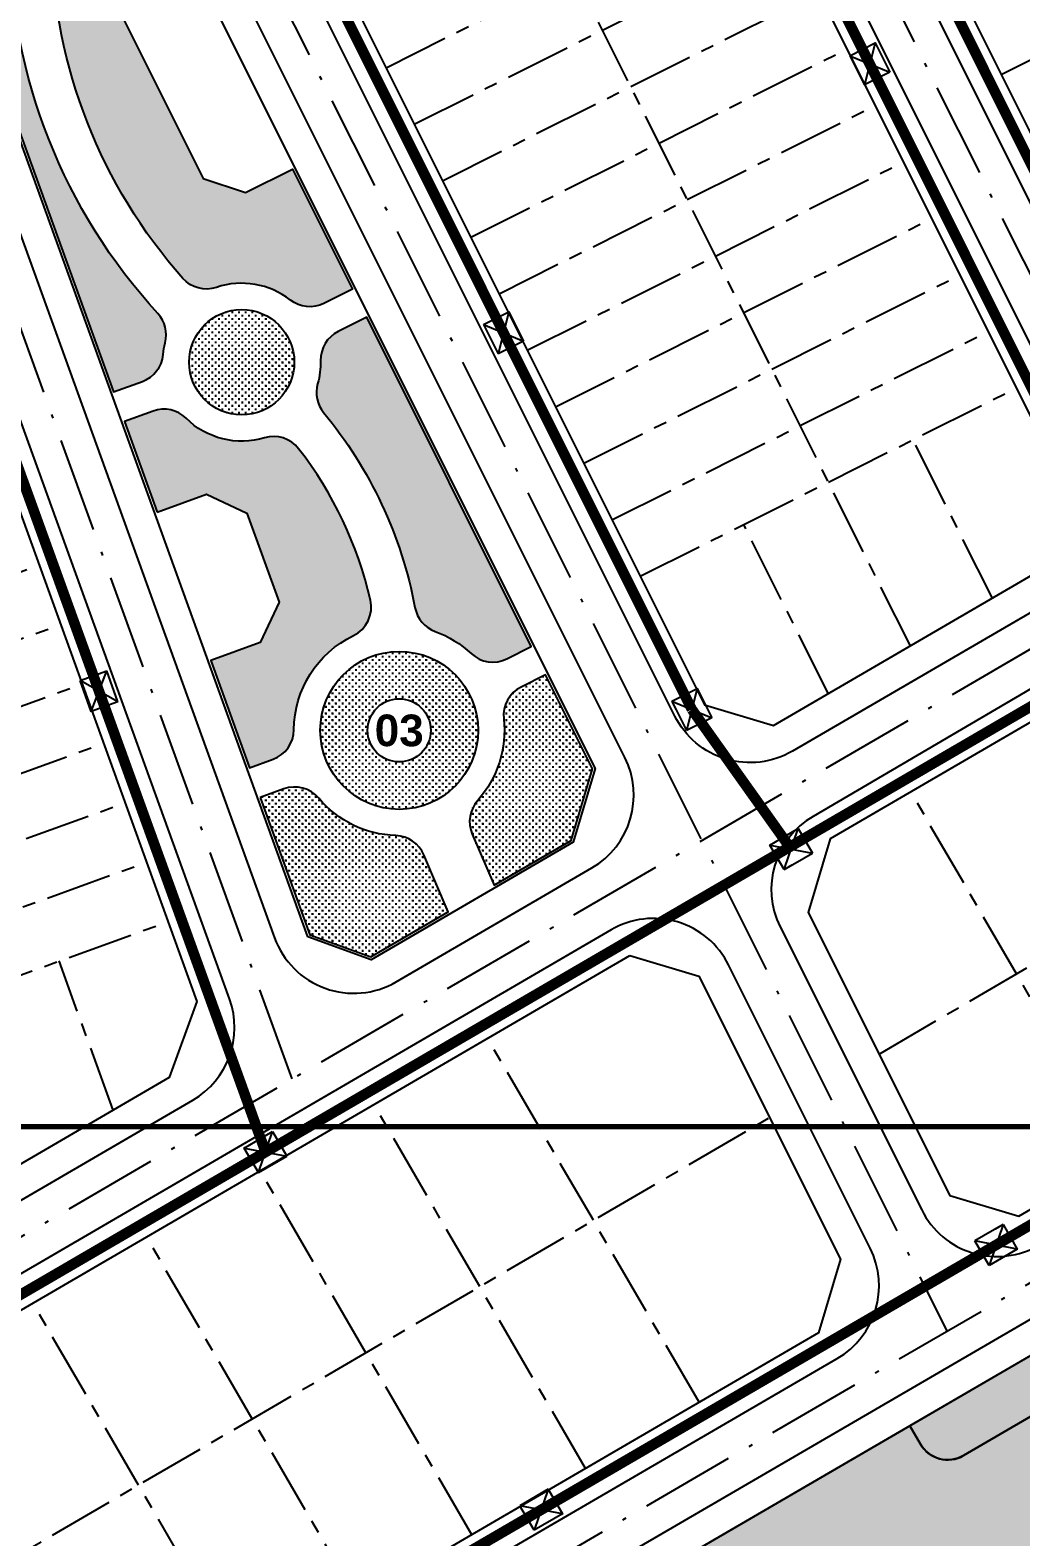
# Model space of a CAD drawing. Header units: metres. Extents: x 566631 to 571261, y 2062953 to 2068466.
# Drawn here: x 568720 to 568814.1, y 2066197.2 to 2066340.3 of the extents above; entities that cross this region are included whole.
import ezdxf
from ezdxf.enums import TextEntityAlignment as Align

# ---------------------------------------------------------------- set-up
doc = ezdxf.new("R2010")
doc.units = ezdxf.units.M
for name, pattern in [('ACAD_ISO10W100', [18.5, 12, -3, 0.5, -3]), ('CENTER', [2, 1.25, -0.25, 0.25, -0.25]), ('DOT', [0.25, 0, -0.25])]:
    doc.linetypes.add(name, pattern=pattern)
for name, color, linetype in [('bonen', 34, 'CONTINUOUS'), ('BoThamCo', 94, 'CONTINUOUS'), ('ChiaLo', 128, 'CENTER'), ('D-TT', 2, 'CONTINUOUS'), ('ghi_chu', 7, 'CONTINUOUS'), ('hacth sdd', 8, 'CONTINUOUS'), ('hatchViaHe+LogDg', 129, 'CONTINUOUS'), ('Khung ban ve', 7, 'CONTINUOUS'), ('LogDg', 7, 'CONTINUOUS'), ('TimDg', 222, 'CONTINUOUS'), ('TTLL', 170, 'CONTINUOUS'), ('ViaHeS', 32, 'CONTINUOUS')]:
    doc.layers.add(name, color=color, linetype=linetype)
doc.styles.add('ARIALB', font='VHARIALB.TTF', dxfattribs={"width": 0.75})
doc.styles.get("Standard").update_dxf_attribs({"font": 'VHARIALN.TTF'})
doc.linetypes.add('Thong tin', pattern='A,12.7,-5.08,["TTLL",Standard,S=2.54,R=0,X=-2.54,Y=-1.27],-9.08', length=26.86)
pattern_1 = [(0, (568078.4122556136, 2065965.172538756), (0.3175, 0.3175), [0.15875, -0.4762500000000001]), (90, (568078.4916306136, 2065965.093163756), (-0.3175, 0.3175), [0.15875, -0.4762500000000001])]

# ---------------------------------------------------------------- blocks, each defined once
blk = doc.blocks.new('dsl')
at = {"color": 158, "linetype": 'DOT'}
blk.add_wipeout([(0, 1.5), (0.33644860936327353, 1.4617805352900177), (0.7271365341730276, 1.3119727361482205), (1.0179708990035576, 1.1016965319868746), (1.2342348857782783, 0.8524460373446345), (1.3543988210148825, 0.6446734317579512), (1.4417184349149323, 0.4140627419110956), (1.5, 0), (1.4408082852605588, -0.41721874987695173), (1.3263853264506624, -0.7005012247245759), (1.1508682344574481, -0.9620303045958281), (0.9135099182603594, -1.1897477167658508), (0.6119164755800454, -1.3695102143101394), (0.38024214177858096, -1.4510051391553134), (0, -1.5), (-0.4646015835460416, -1.4262346820905236), (-0.7918897030176879, -1.2739351231138016), (-1.1446356684900818, -0.9694375619291122), (-1.3156433532713265, -0.7204738487488953), (-1.4267119241412873, -0.46313398238271475), (-1.493310356047019, -0.14150682114990332), (-1.5, 0), (-1.4614062352338948, 0.3380707260221243), (-1.3372086829040484, 0.6796123441309305), (-1.1726255954709188, 0.9353871992789777), (-0.9171726725762708, 1.1869264040143435), (-0.6270318645983934, 1.362655877601469), (-0.2542087298352414, 1.478302378207502)], dxfattribs=at).dxf.layer = 'ghi_chu'
at = {"layer": 'ghi_chu', "color": 32}
blk.add_circle((0, 0), 1.5, dxfattribs=at)
at = {"layer": 'ghi_chu', "style": 'ARIALB'}
blk.add_attdef('01', text='', height=1.5, dxfattribs=at).set_placement((0, -0.75), align=Align.CENTER)
blk = doc.blocks.new('hgtc')
at = {"layer": 'D-TT', "color": 11, "linetype": 'Continuous'}
for p, q in [((-1.53, 1.3275), (1.53, 1.3275)), ((-1.53, 1.3275), (1.53, -1.3275)), ((-1.53, -1.3275), (1.53, 1.3275)), ((-1.53, -1.3275), (-1.53, 1.3275)), ((1.53, 1.3275), (1.53, -1.3275)), ((-1.53, -1.3275), (1.53, -1.3275))]:
    blk.add_line(p, q, dxfattribs=at)
at = {"layer": 'D-TT', "color": 11, "linetype": 'Continuous', "flags": 128}
for points in [[(-1.53, -1.3275), (-1.53, 1.3275), (-1.405566792644095, 1.3275)], [(-1.53, -1.3275), (-0.6722961259656586, -1.3275)]]:
    blk.add_lwpolyline(points, dxfattribs=at)

msp = doc.modelspace()

# ---------------------------------------------------------------- hatches: boundary and pattern name
at = {"layer": 'hacth sdd'}
h = msp.add_hatch(dxfattribs=at)
h.set_pattern_fill('CROSS', color=64, scale=0.05, style=0)
h.set_pattern_definition([(0, (568721.9989918892, 2066314.006184581), (0.3175, 0.3175), [0.15875, -0.4762500000000001]), (90, (568722.0783668892, 2066313.926809581), (-0.3175, 0.3175), [0.15875, -0.4762500000000001])])
edge = h.paths.add_edge_path()
edge.add_arc((568727.8216866422, 2066359.027739152), 0.9999999999981045, 26.571817910871175, 154.3240032178471, ccw=False)
edge.add_line((568728.7160610104, 2066359.475058378), (568733.7441518321, 2066349.421845162))
edge.add_line((568733.7441518321, 2066349.421845162), (568729.2722799912, 2066347.185249034))
edge.add_line((568729.2722799912, 2066347.185249034), (568727.931114564, 2066343.160168253))
edge.add_line((568727.931114564, 2066343.160168253), (568736.4301798524, 2066326.167055258))
edge.add_line((568736.4301798524, 2066326.167055258), (568740.4552606338, 2066324.825889831))
edge.add_line((568740.4552606338, 2066324.825889831), (568744.9271324743, 2066327.06248596))
edge.add_line((568744.9271324743, 2066327.06248596), (568750.6255970357, 2066315.668921032))
edge.add_line((568750.6255970357, 2066315.668921032), (568747.9046002765, 2066314.308020935))
edge.add_arc((568746.5626425995, 2066316.99114404), 3.000000000359004, 231.9487514292361, 296.5718178979449, ccw=False)
edge.add_arc((568740.090798863, 2066308.7228166), 7.499999999847374, 51.94875142909858, 108.6061419589145)
edge.add_arc((568736.7406593525, 2066318.674025835), 2.99999999976427, 221.5234480165608, 288.6061419568158, ccw=False)
edge.add_arc((568771.7603846615, 2066349.682420422), 49.7750114434053, 181.3403222158405, 221.5234480189326, ccw=False)
edge.add_arc((568724.9981710751, 2066348.588310704), 2.999999999687626, 126.2922423994232, 181.3403222083315, ccw=False)
edge.add_arc((568720.2629386408, 2066355.036378151), 5.000000000340197, 306.292242412494, 365.6423928864109)
edge.add_arc((568728.2241780527, 2066355.822932048), 2.999999999999528, 143.8531744072073, 185.6423928816253, ccw=False)
edge.add_arc((568716.1651233119, 2066364.631651024), 11.93366436080382, 323.8531744085519, 334.3240032440705)
h = msp.add_hatch(dxfattribs=at)
h.set_pattern_fill('CROSS', color=64, scale=0.05, style=0)
h.set_pattern_definition([(0, (568711.2204058428, 2066305.915631093), (0.3175, 0.3175), [0.15875, -0.4762500000000001]), (90, (568711.2997808427, 2066305.836256093), (-0.3175, 0.3175), [0.15875, -0.4762500000000001])])
edge = h.paths.add_edge_path()
edge.add_arc((568712.1983646456, 2066352.321325173), 1.000000000037148, 72.1394922168977, 199.884278861203)
edge.add_line((568711.2579831588, 2066351.981203637), (568727.9191929944, 2066305.915631093))
edge.add_line((568727.9191929944, 2066305.915631093), (568730.6593744551, 2066306.906712627))
edge.add_arc((568729.639009847, 2066309.727857088), 3.000000000503266, 289.8842788699669, 354.5073453412453)
edge.add_arc((568740.0907988596, 2066308.722816599), 7.499999997090707, 165.7288222274898, 174.5073453212756, ccw=False)
edge.add_arc((568729.9148303333, 2066311.311187612), 3.000000000565944, 345.7288222285967, 402.5199751530191)
edge.add_arc((568771.7603846614, 2066349.682420423), 53.77501144345688, 180.6677720280337, 222.5199751578641, ccw=False)
edge.add_arc((568714.989229188, 2066349.020732834), 2.999999998700216, 0.6677720350802266, 48.76006877135492)
edge.add_arc((568720.2629386494, 2066355.036378151), 5.000000005898245, 220.608973250639, 228.760068696816, ccw=False)
edge.add_arc((568714.18958362, 2066349.829233178), 2.999999999622226, 40.6089733275302, 82.39819180255193)
edge.add_arc((568716.1651233176, 2066364.631651023), 11.93366435874846, 252.1394922052392, 262.398191774729, ccw=False)
h = msp.add_hatch(dxfattribs=at)
h.set_pattern_fill('CROSS', color=64, scale=0.05, style=0)
h.set_pattern_definition(pattern_1)
edge = h.paths.add_edge_path()
edge.add_arc((568740.0907988629, 2066308.7228166), 5, 0, 360)
h = msp.add_hatch(dxfattribs=at)
h.set_pattern_fill('CROSS', color=64, scale=0.05, style=0)
h.set_pattern_definition(pattern_1)
edge = h.paths.add_edge_path()
edge.add_line((568765.297330513, 2066280.554665966), (568767.6095199233, 2066281.711102033))
edge.add_line((568767.6095199233, 2066281.711102033), (568751.9675547129, 2066312.985797927))
edge.add_line((568751.9675547129, 2066312.985797927), (568749.2465579537, 2066311.624897831))
edge.add_arc((568750.5885156306, 2066308.941774727), 2.999999999890454, 116.5718178999346, 181.1948843763227)
edge.add_arc((568740.0907988644, 2066308.7228166), 7.499999998391598, -15.851104561871523, 1.1948843756559882, ccw=False)
edge.add_arc((568750.191533763, 2066305.854863589), 2.999999999991012, 164.1488954433619, 219.5194290532525)
edge.add_arc((568716.1812069009, 2066277.799538332), 41.08858818952549, 10.684865263060772, 39.51942905322733, ccw=False)
edge.add_arc((568759.5053786074, 2066285.973873441), 2.999999999786591, 190.6848652661945, 250.005275181619)
edge.add_arc((568755.0602414798, 2066273.757460059), 10.00000000040047, 46.824064635854086, 70.00527516931152, ccw=False)
edge.add_arc((568763.9553728359, 2066283.23778907), 3.000000000139537, 226.8240646432344, 296.5718178979455)
h = msp.add_hatch(dxfattribs=at)
h.set_pattern_fill('CROSS', color=64, scale=0.05, style=0)
h.set_pattern_definition(pattern_1)
edge = h.paths.add_edge_path()
edge.add_line((568732.0504982497, 2066294.493234773), (568736.7524056842, 2066296.193842452))
edge.add_line((568736.7524056842, 2066296.193842452), (568740.5939147521, 2066294.393062598))
edge.add_line((568740.5939147521, 2066294.393062598), (568743.6550085739, 2066285.929629216))
edge.add_line((568743.6550085739, 2066285.929629216), (568741.8542287204, 2066282.088120148))
edge.add_line((568741.8542287204, 2066282.088120148), (568737.152321286, 2066280.387512469))
edge.add_line((568737.152321286, 2066280.387512469), (568740.8343572629, 2066270.207273634))
edge.add_line((568740.8343572629, 2066270.207273634), (568743.0808741822, 2066271.019804288))
edge.add_arc((568742.0605095747, 2066273.840948749), 3.000000000046744, 289.8842788589344, 359.6320321191565)
edge.add_arc((568755.060241481, 2066273.757460058), 9.999999999822391, 115.8207012967971, 179.6320321146899, ccw=False)
edge.add_arc((568749.3980087836, 2066285.459559053), 3.000000000312114, 295.8207012984951, 372.9857809871714)
edge.add_arc((568716.1812069026, 2066277.799538331), 37.088588188365, 12.9857809845075, 37.75782226985356)
edge.add_arc((568743.1318487034, 2066298.672840686), 3.000000000172752, 37.75782226566093, 106.8354344795726)
edge.add_arc((568740.0907988623, 2066308.7228166), 7.499999999932193, 225.2612123822951, 286.83543448818546, ccw=False)
edge.add_arc((568732.7001036699, 2066301.264423706), 2.999999999606155, 45.26121239301717, 109.8842788661408)
edge.add_line((568731.6797390622, 2066304.085568166), (568728.9395576019, 2066303.094486633))
edge.add_line((568728.9395576019, 2066303.094486633), (568732.0504982497, 2066294.493234773))
h = msp.add_hatch(dxfattribs=at)
h.set_pattern_fill('CROSS', color=64, scale=0.05, style=0)
h.set_pattern_definition(pattern_1)
edge = h.paths.add_edge_path()
edge.add_arc((568755.0602414813, 2066273.757460058), 7.5, 0, 360)
h = msp.add_hatch(dxfattribs=at)
h.set_pattern_fill('CROSS', color=64, scale=0.05, style=0)
h.set_pattern_definition(pattern_1)
edge = h.paths.add_edge_path()
edge.add_line((568761.9944287302, 2066263.912814448), (568764.077285048, 2066259.047715884))
edge.add_line((568764.077285048, 2066259.047715884), (568771.3890542216, 2066263.301678192))
edge.add_line((568771.3890542216, 2066263.301678192), (568773.4176359192, 2066270.098298971))
edge.add_line((568773.4176359192, 2066270.098298971), (568768.9514776003, 2066279.027978929))
edge.add_line((568768.9514776003, 2066279.027978929), (568766.63928819, 2066277.871542862))
edge.add_arc((568767.9812458667, 2066275.188419758), 2.999999999578067, 116.5718178979467, 186.3195711549371)
edge.add_arc((568755.0602414815, 2066273.757460059), 9.999999999720867, -41.794162274346206, 6.31957116019322, ccw=False)
edge.add_arc((568764.7523122746, 2066265.093525402), 3.000000000058237, 138.205837731164, 203.1768382425166)
h = msp.add_hatch(dxfattribs=at)
h.set_pattern_fill('CROSS', color=64, scale=0.05, style=0)
h.set_pattern_definition(pattern_1)
edge = h.paths.add_edge_path()
edge.add_line((568741.85472187, 2066267.386129174), (568746.5710787587, 2066254.346158935))
edge.add_line((568746.5710787587, 2066254.346158935), (568752.3735581993, 2066252.238527616))
edge.add_line((568752.3735581993, 2066252.238527616), (568759.7229174899, 2066256.514359726))
edge.add_line((568759.7229174899, 2066256.514359726), (568757.3979561562, 2066261.944962858))
edge.add_arc((568754.6400726115, 2066260.764251905), 3.000000000151908, 23.17683822850287, 88.14783874340905)
edge.add_arc((568755.06024148, 2066273.757460058), 9.999999999248182, 220.1365256046877, 268.1478387576522, ccw=False)
edge.add_arc((568745.1216033961, 2066265.377515367), 3.000000000324552, 40.13652558726276, 109.8842788397614)
edge.add_line((568744.1012387895, 2066268.198659828), (568741.85472187, 2066267.386129174))
h = msp.add_hatch(dxfattribs=at)
h.set_pattern_fill('CROSS', color=64, scale=0.05, style=0)
h.set_pattern_definition([(0, (568726.2181077171, 2066107.511823657), (0.3175, 0.3175), [0.15875, -0.4762500000000001]), (90, (568726.2974827171, 2066107.432448657), (-0.3175, 0.3175), [0.15875, -0.4762500000000001])])
edge = h.paths.add_edge_path()
edge.add_line((568827.9057365168, 2066132.56217454), (568864.3775519878, 2066153.753022191))
edge.add_line((568864.3775519878, 2066153.753022191), (568829.1100691657, 2066214.452298915))
edge.add_line((568829.1100691657, 2066214.452298915), (568819.5429296357, 2066216.984679198))
edge.add_line((568819.5429296357, 2066216.984679198), (568803.5827793708, 2066207.699118338))
edge.add_line((568803.5827793708, 2066207.699118338), (568804.5885386292, 2066205.970405432))
edge.add_arc((568807.181607989, 2066207.479044321), 3.000000000016365, 210.1906983261399, 300.1906983192565)
edge.add_line((568808.690246877, 2066204.885974961), (568820.2664520721, 2066211.620971565))
edge.add_line((568820.2664520721, 2066211.620971565), (568828.5611824023, 2066209.425392471))
edge.add_line((568828.5611824023, 2066209.425392471), (568859.2717184378, 2066156.569130101))
edge.add_line((568859.2717184378, 2066156.569130101), (568825.3938476988, 2066136.885415751))
edge.add_arc((568334.5707709345, 2066981.646747592), 977.000000235202, 297.6290180077877, 300.15743676226367, ccw=False)
edge.add_arc((568788.5769537514, 2066114.283279129), 2.00000000001723, 117.6297100511861, 223.7344782023378)
edge.add_arc((568739.4434975762, 2066067.273729146), 65.99995812744585, 41.53741249653791, 43.734478192171025, ccw=False)
edge.add_arc((568334.570771048, 2066981.646747397), 982.0000000091319, 297.5551404341041, 300.1574367617127)
at = {"layer": 'hatchViaHe+LogDg'}
h = msp.add_hatch(dxfattribs=at)
h.set_pattern_fill('PHANTSQR', color=256, angle=322.0000000000001, style=0, pattern_type=2)
h.set_pattern_definition([(322.0000000000001, (568580.7870714198, 2066041.32949539), (0.6156614753256582, 0.788010753606722), [0.18, -0.15, 0.18, -0.15, 0.18, -0.16]), (52.00000000000006, (568581.5612942311, 2066040.826127693), (-0.788010753606722, 0.6156614753256582), [0.18, -0.15, 0.18, -0.15, 0.18, -0.16])])
edge = h.paths.add_edge_path()
edge.add_arc((568739.4434975778, 2066067.273729145), 65.99995812739209, 41.53741249846819, 43.73447819417144)
edge.add_arc((568788.5769537515, 2066114.283279129), 2.000000000076781, 117.62901942102161, 223.7344782000322, ccw=False)
edge.add_arc((568334.5707709352, 2066981.646747593), 977.0000002350481, 297.6290194215283, 300.1574367622214)
edge.add_line((568825.3938476988, 2066136.885415751), (568859.2717184379, 2066156.569130101))
edge.add_line((568859.2717184379, 2066156.569130101), (568828.5611824021, 2066209.425392471))
edge.add_line((568828.5611824021, 2066209.425392471), (568820.2664520718, 2066211.620971565))
edge.add_line((568820.2664520718, 2066211.620971565), (568808.6902468773, 2066204.885974961))
edge.add_arc((568807.1816079889, 2066207.479044321), 3.000000000116989, 210.1906983311015, 300.1906983250217, ccw=False)
edge.add_line((568804.5885386292, 2066205.970405432), (568803.5827793708, 2066207.699118338))
edge.add_line((568803.5827793708, 2066207.699118338), (568760.3649567078, 2066182.555136866))
edge.add_line((568760.3649567078, 2066182.555136866), (568761.3707159655, 2066180.826423962))
edge.add_arc((568758.7776466057, 2066179.317785073), 3.000000000016365, -59.80930167690002, 30.19069832613991, ccw=False)
edge.add_line((568760.286285494, 2066176.724715713), (568732.9201400105, 2066160.803185828))
edge.add_line((568732.9201400105, 2066160.803185828), (568731.5364120429, 2066156.993670848))
edge.add_line((568731.5364120429, 2066156.993670848), (568739.1586386834, 2066135.919436881))
edge.add_arc((568737.2778757093, 2066135.23919381), 2.00000000001254, -88.17496978748733, 19.884278837848285, ccw=False)
edge.add_arc((568739.4434975804, 2066067.273729148), 65.99995812357366, 91.82503020924716, 93.98544278419456)
edge.add_line((568734.8563012333, 2066133.114082291), (568736.0640985466, 2066129.774716465))
edge.add_arc((568754.871728285, 2066136.577147179), 19.99999999992734, 199.8842788529489, 221.7040404863871)
edge.add_arc((568739.4434975787, 2066067.273729146), 55.99995812561637, 45.93390155427312, 89.49210134938158, ccw=False)
edge.add_arc((568777.0924868174, 2066127.469639831), 20.00000000005169, 273.7219624159595, 297.3872225899458)
edge.add_arc((568334.5707710212, 2066981.646747383), 982.0000000090345, 297.3872225930007, 297.5551404358845)

# ---------------------------------------------------------------- linework, layer by layer
at = {"layer": 'bonen', "linetype": 'ByBlock'}
msp.add_lwpolyline([(568788.8459769285, 2066111.038892309, 0.009586801249240334), (568787.1318512096, 2066112.900644455, -0.4991562766083358), (568787.6494641035, 2066116.055216756, 0.01103274947337492), (568825.3938476988, 2066136.885415751), (568859.2717184379, 2066156.569130101), (568828.5611824021, 2066209.425392471), (568820.2664520718, 2066211.620971565), (568808.6902468773, 2066204.885974961, -0.4142135623566424), (568804.5885386292, 2066205.970405432), (568803.5827793708, 2066207.699118338), (568760.3649567078, 2066182.555136866), (568761.3707159655, 2066180.826423962, -0.4142135623959386), (568760.286285494, 2066176.724715713), (568732.9201400105, 2066160.803185828), (568731.5364120429, 2066156.993670848), (568739.1586386834, 2066135.919436881, -0.5098511295267119), (568737.3415705096, 2066133.240208325, 0.009426857384935938), (568734.8563012333, 2066133.114082291), (568736.0640985466, 2066129.774716465, 0.09549537837549592), (568739.9399029146, 2066123.271487064, -0.1923805026644491), (568778.3907832373, 2066107.511823657, 0.1036277479899879), (568786.2925224878, 2066109.711280006, 0.0007326799388982222), (568788.8459769286, 2066111.038892309)], format="xyb", dxfattribs=at)
at = {"layer": 'BoThamCo'}
for points in [[(568726.920428025, 2066359.461020706, -0.6233668664774156), (568728.7160610104, 2066359.475058378), (568733.7441518321, 2066349.421845162), (568729.2722799912, 2066347.185249034), (568727.931114564, 2066343.160168253), (568736.4301798524, 2066326.167055258), (568740.4552606338, 2066324.825889831), (568744.9271324743, 2066327.06248596), (568750.6255970357, 2066315.668921032), (568747.9046002765, 2066314.308020935, -0.2896898632842792), (568744.7135443889, 2066314.628764771, 0.252376911973795), (568737.6978420697, 2066315.830823197, -0.3013593855437214), (568734.4946059005, 2066316.685246338, -0.1771509770545272), (568721.9989918892, 2066348.518137998, -0.2449208039261455), (568723.2224589128, 2066351.006335997, 0.2649124080853494), (568725.2387132734, 2066355.527974337, -0.1843879064070874), (568725.8016537916, 2066357.592501545, 0.0457194250066403), (568726.9204411553, 2066359.461014394)], [(568712.5050652857, 2066353.273131202, 0.6233220398687781), (568711.2579831588, 2066351.981203637), (568727.9191929944, 2066305.915631093), (568730.6593744551, 2066306.906712627, 0.2896898632939126), (568732.6252352804, 2066309.440702663, -0.0383222763403366), (568732.8222499135, 2066310.571653037, 0.2529978270334273), (568732.1259556122, 2066313.338729228, -0.1846720868741633), (568717.9890254367, 2066349.055696504, 0.212977513237939), (568716.9668702321, 2066351.276599827, -0.0355808670036569), (568716.4670917526, 2066351.781912543, 0.1843879064034485), (568714.5864466359, 2066352.802867275, -0.0447919407318456), (568712.5050608176, 2066353.273117336)], [(568765.297330513, 2066280.554665966), (568767.6095199233, 2066281.711102033), (568751.9675547129, 2066312.985797927), (568749.2465579537, 2066311.624897831, 0.2896898633100661), (568747.5891679827, 2066308.879215262, -0.0745146124968285), (568747.3056095057, 2066306.674278735, 0.2464126879209173), (568747.87730723, 2066303.945844062, -0.1264826011928962), (568756.5573931888, 2066285.417652288, 0.2647735382930965), (568758.4795777324, 2066283.154701122, -0.1014934660978695), (568761.9026502154, 2066281.050020837, 0.3140891564184238), (568765.2973305128, 2066280.554665966)], [(568732.0504982497, 2066294.493234773), (568736.7524056842, 2066296.193842452), (568740.5939147521, 2066294.393062598), (568743.6550085739, 2066285.929629216), (568741.8542287204, 2066282.088120148), (568737.152321286, 2066280.387512469), (568740.8343572629, 2066270.207273634), (568743.0808741822, 2066271.019804288, 0.3140891564433886), (568745.0604477071, 2066273.821682128, -0.2858546832761932), (568750.7046778678, 2066282.759074669, 0.3500239741331697), (568752.3212863656, 2066286.133686771, 0.1085113333848423), (568745.503666655, 2066300.509816354, 0.3108795904996282), (568742.2629773205, 2066301.544262376, -0.2753248836157863), (568734.8117308673, 2066303.395393104, 0.2896898633075394), (568731.6797390622, 2066304.085568166), (568728.9395576019, 2066303.094486633), (568732.0504982497, 2066294.493234773)], [(568761.9944287302, 2066263.912814448), (568764.077285048, 2066259.047715884), (568771.3890542216, 2066263.301678192), (568773.4176359192, 2066270.098298971), (568768.9514776003, 2066279.027978929), (568766.63928819, 2066277.871542862, 0.3140891564261989), (568764.9994756242, 2066274.858198289, -0.2130752931330673), (568762.5156805529, 2066267.092894938, 0.2913361405741684), (568761.9944287302, 2066263.912814448)]]:
    msp.add_lwpolyline(points, format="xyb", dxfattribs=at)
for points in [[(568741.85472187, 2066267.386129174), (568746.5710787587, 2066254.346158935), (568752.3735581993, 2066252.238527616), (568759.7229174899, 2066256.514359726), (568757.3979561562, 2066261.944962858, 0.2913361405997501), (568754.7370346587, 2066263.762684556, -0.2126081553835569), (568747.4151352624, 2066267.311348757, 0.3140891564272769), (568744.1012387895, 2066268.198659828)], [(568827.9057365168, 2066132.56217454), (568864.3775519878, 2066153.753022191), (568829.1100691657, 2066214.452298915), (568819.5429296357, 2066216.984679198), (568803.5827793708, 2066207.699118338), (568804.5885386292, 2066205.970405432, 0.41421356233378), (568808.690246877, 2066204.885974961), (568820.2664520721, 2066211.620971565), (568828.5611824023, 2066209.425392471), (568859.2717184378, 2066156.569130101), (568825.3938476988, 2066136.885415751, -0.01103275564291918), (568787.6494427449, 2066116.055205576, 0.4991525123572363), (568787.1318512096, 2066112.900644455, -0.00958680124893641), (568788.8459769284, 2066111.038892309, 0.01135514776148684)]]:
    msp.add_lwpolyline(points, format="xyb", close=True, dxfattribs=at)
for centre, radius in [((568740.0907988629, 2066308.7228166), 5), ((568755.0602414813, 2066273.757460058), 7.5)]:
    msp.add_circle(centre, radius, dxfattribs=at)
at = {"layer": 'ChiaLo', "ltscale": 5}
for points in [[(568803.636761567, 2066281.774051551), (568750.3989221812, 2066388.218300377)], [(568753.809425824, 2066336.688507491), (568789.5844005592, 2066354.581276523)], [(568812.2725667901, 2066336.044817857), (568848.0475415152, 2066353.937586883)], [(568756.4933411782, 2066331.322261283), (568792.2683159132, 2066349.215030314)], [(568759.1772565324, 2066325.956015074), (568794.9522312671, 2066343.848784105)], [(568761.8611718864, 2066320.589768865), (568797.6361466211, 2066338.482537897)], [(568764.5450872406, 2066315.223522657), (568800.3200619752, 2066333.116291688)], [(568767.2290025947, 2066309.857276448), (568803.0039773291, 2066327.750045479)], [(568769.9129179489, 2066304.491030239), (568805.6878926831, 2066322.38379927)], [(568772.596833303, 2066299.124784031), (568808.371808037, 2066317.017553062)], [(568800.6579078314, 2066243.019201354), (568924.0747977855, 2066314.82272599)], [(568775.2807486572, 2066293.758537822), (568811.0557233911, 2066311.651306853)], [(568777.9646640113, 2066288.392291613), (568813.7396387451, 2066306.285060644)], [(568811.431512511, 2066286.309011001), (568803.9015206955, 2066301.364549162)], [(568795.8420106231, 2066277.2390921), (568787.8027820693, 2066293.3128031)], [(568683.2330490667, 2066275.844093558), (568720.8483085431, 2066289.448954989)], [(568685.2737782812, 2066270.201804637), (568722.8890377576, 2066283.806666067)], [(568687.3145074957, 2066264.559515716), (568724.9297669722, 2066278.164377146)], [(568689.3552367103, 2066258.917226794), (568726.9704961868, 2066272.522088225)], [(568691.3959659248, 2066253.274937873), (568729.0112254013, 2066266.879799303)], [(568823.7910072769, 2066233.339357475), (568803.6758220992, 2066267.913615606)], [(568693.4366951394, 2066247.632648951), (568731.0519546159, 2066261.237510382)], [(568695.477424354, 2066241.99036003), (568733.0926838304, 2066255.59522146)], [(568727.8701539696, 2066237.693298282), (568722.7484874742, 2066251.853884567)], [(568783.5689390927, 2066209.938295718), (568763.4537539153, 2066244.512553848)], [(568772.764483427, 2066203.652300349), (568752.6492982495, 2066238.22655848)], [(568713.4551193658, 2066192.284917155), (568790.2649065728, 2066236.972588753)], [(568761.9600277613, 2066197.366304982), (568741.8448425838, 2066231.940563112)], [(568751.1555720955, 2066191.080309614), (568731.040386918, 2066225.654567744)], [(568740.3511164298, 2066184.794314246), (568720.2359312522, 2066219.368572376)]]:
    msp.add_lwpolyline(points, dxfattribs=at)
at = {"layer": 'Khung ban ve', "color": 250, "const_width": 0.5}
msp.add_lwpolyline([(569223.9280794318, 2066236.109092405), (567973.9280794318, 2066236.109092405)], dxfattribs=at)
at = {"layer": 'LogDg'}
for points in [[(568779.4487126727, 2066394.966528067), (568826.2857889917, 2066301.320026564, 0.4328364540799716), (568837.4638209718, 2066297.983728743), (568863.4463241195, 2066313.100260243, 0.3958327164998583), (568866.5782820294, 2066323.593665674), (568821.2979554122, 2066414.12758683, 0.3988576539189693), (568810.9463528633, 2066417.882633766), (568783.4071000138, 2066405.878682613, 0.4297380397515082)], [(568687.9292308936, 2066364.263103907), (568657.6144609059, 2066351.054438595, 0.3956287128494158), (568653.2869812559, 2066340.999414358), (568694.8982529345, 2066225.950923082, 0.4679364043365623), (568706.4443418647, 2066221.757043742), (568735.4358833934, 2066238.624223484, 0.3624568435447342), (568738.9358982536, 2066248.260047396), (568698.6478550344, 2066359.650024242, 0.4330458965175016)], [(568799.8126788754, 2066224.589300708), (568786.3662897788, 2066251.474140574, 0.4328364540872843), (568775.1882577983, 2066254.810438395), (568706.0036545128, 2066214.559072732, 0.3624568435590229), (568702.5036396533, 2066204.92324882), (568712.8746215346, 2066176.249147549, 0.4679364043419005), (568724.4207104652, 2066172.05526821), (568796.6807209661, 2066214.095895276, 0.3958327164936001)]]:
    msp.add_lwpolyline(points, format="xyb", close=True, dxfattribs=at)
for points in [[(568889.2413447195, 2066321.166134422), (568794.3976935571, 2066265.584786457, 0.3958327165057336), (568791.2657356471, 2066255.091381025), (568804.7121247433, 2066228.206541158, 0.4328364540703139), (568815.8901567232, 2066224.870243337), (568931.7897373424, 2066292.701859072, 0.3958327165092687), (568934.9216952524, 2066303.195264504), (568921.4753061553, 2066330.080104371, 0.4328364540642664), (568910.2972741756, 2066333.416402192), (568889.2413447195, 2066321.166134422)], [(568747.0171258041, 2066111.631777173, -0.2699449570361327), (568731.575560217, 2066124.544051937), (568720.480008246, 2066155.221473286, -0.3624568435240875), (568723.9800231059, 2066164.857297198), (568817.1654171133, 2066219.07224084, -0.414383604057916), (568833.5757515602, 2066214.728496583), (568839.7029900948, 2066204.182834756, 0.4142135623498612), (568850.639198146, 2066201.284670949), (568948.0737645855, 2066257.89608518, -0.4326641440509916), (568959.2477816521, 2066254.557453055), (568976.279262281, 2066220.504546651, -0.3960005967106472), (568973.1432894581, 2066210.008806916), (568830.9200145364, 2066127.374265357, -0.0129992497524106), (568785.852160921, 2066102.733126933, -0.2781172685846299), (568765.2481628542, 2066104.139912225, 0.1108475370652029), (568747.017125681, 2066111.631776453)]]:
    msp.add_lwpolyline(points, format="xyb", dxfattribs=at)
at = {"layer": 'TimDg', "linetype": 'ACAD_ISO10W100', "ltscale": 0.75}
for points in [[(568828.84420878, 2066289.498077545), (568771.5786263434, 2066403.99543462)], [(568723.8439213932, 2066383.18858595), (568807.1149444195, 2066216.695700502)], [(568744.8793868865, 2066240.647631228), (568697.480746155, 2066371.697269555)], [(568706.6297355595, 2066158.233749528), (568943.5426505578, 2066296.068873513)]]:
    msp.add_lwpolyline(points, dxfattribs=at)
for points in [[(568338.8474878361, 2066089.657951565), (568682.1622560618, 2066204.872701785, 0.05082929117719046), (568687.7039373681, 2066207.383150169), (568920.2160115128, 2066342.657879992)], [(568340.2791939727, 2066085.391780268), (568683.5939621984, 2066200.606530488, 0.05082929117633628), (568689.9668957004, 2066203.49354613), (568922.4789698452, 2066338.768275952)]]:
    msp.add_lwpolyline(points, format="xyb", dxfattribs=at)
at = {"layer": 'TTLL', "color": 170, "linetype": 'Thong tin', "const_width": 1}
for points in [[(568742.3590139344, 2066233.708840702), (568693.0375592563, 2066370.074751149), (568660.4266791876, 2066458.531874352)], [(568827.8389058426, 2066302.082516153), (568783.2749962099, 2066391.184026289)], [(568819.90349871, 2066296.799793138), (568775.3190011062, 2066385.942467061)]]:
    msp.add_lwpolyline(points, dxfattribs=at)
at = {"layer": 'ViaHeS'}
for points in [[(568835.6732138564, 2066300.412749966), (568861.6729868527, 2066315.539329007), (568863.7581729906, 2066322.525598995), (568818.7297251476, 2066412.555911302), (568811.9096285562, 2066415.02990339), (568784.3576256834, 2066403.020394692), (568782.0107213486, 2066396.550643099), (568829.1148354617, 2066302.37022366)], [(568706.7145209602, 2066225.385023324), (568700.692131015, 2066227.572532612), (568658.971536403, 2066342.923284243), (568661.8544291873, 2066349.62307143), (568689.430675446, 2066361.643147461), (568695.7147835878, 2066358.939119778), (568735.8333934644, 2066248.017598964), (568733.2122188769, 2066240.801293382)], [(568928.7172749164, 2066294.385101265), (568930.8024610545, 2066301.371371253), (568917.3471345163, 2066328.274080728), (568910.7887561216, 2066330.231554421), (568796.0154306997, 2066263.456826079), (568793.9302445618, 2066256.470556091), (568807.3855711009, 2066229.567846617), (568813.9439494957, 2066227.610372923)], [(568776.9788649085, 2066252.381417184), (568783.5372433031, 2066250.423943491), (568796.9925698421, 2066223.521234016), (568794.9073837042, 2066216.534964029), (568724.6908895519, 2066175.683247787), (568718.6684996068, 2066177.870757075), (568708.2417391245, 2066206.699077235), (568710.862913712, 2066213.915382816)]]:
    msp.add_lwpolyline(points, close=True, dxfattribs=at)
msp.add_lwpolyline([(568968.7296136024, 2066214.383638221), (568970.8162586798, 2066221.367398889), (568955.1206044032, 2066252.749441221), (568948.5607670688, 2066254.709424236), (568841.770552551, 2066192.662193044), (568829.1100691654, 2066214.452298915), (568819.5429296356, 2066216.984679198), (568728.839282304, 2066164.213607279), (568726.2181077166, 2066156.997301697), (568736.0640985462, 2066129.774716465, 0.2565942734314264), (568750.5257029631, 2066117.055055491, -0.0851726457280658), (568766.4871331964, 2066110.513034198, 0.2651954711210331), (568786.2925224873, 2066109.711280006, 0.0120879282705805), (568827.9057365246, 2066132.562174545)], format="xyb", close=True, dxfattribs=at)

# ---------------------------------------------------------------- next in the draw order: block references
at = {"layer": 'ghi_chu', "xscale": 2, "yscale": 2, "zscale": 2}
msp.add_blockref('dsl', (568755.0602414813, 2066273.757460058), dxfattribs=at).add_auto_attribs({'01': '03'})

# ---------------------------------------------------------------- next in the draw order: linework, layer by layer
at = {"layer": 'LogDg'}
for points in [[(568781.2494501952, 2066275.118038627), (568731.7140077237, 2066374.159679395, -0.4297380397587368), (568735.6723950648, 2066385.071833941), (568763.2116479209, 2066397.075785099, -0.3988576539095415), (568773.5632504699, 2066393.320738164), (568821.5419432399, 2066297.391677742, -0.3958327165186791), (568818.4099853301, 2066286.89827231), (568792.4274821752, 2066271.781740806, -0.4328364540641865)], [(568754.7635777415, 2066249.869009976), (568773.3736465338, 2066260.696284373, 0.3958327165010153), (568776.5056044431, 2066271.189689805), (568725.8285455286, 2066372.513889485, 0.3988576539234688), (568715.4769429793, 2066376.26893642), (568708.137545729, 2066373.069802203, 0.3955878952127774), (568703.811101438, 2066363.015229176), (568743.217488811, 2066254.062889317, 0.467936404355073)]]:
    msp.add_lwpolyline(points, format="xyb", close=True, dxfattribs=at)
at = {"layer": 'TTLL', "color": 170, "linetype": 'Thong tin', "const_width": 1}
for points in [[(568733.1206269518, 2066375.215077742), (568782.8693875219, 2066275.746926713)], [(568709.4612466135, 2066214.569032147), (568922.5947046524, 2066338.569349367)], [(568725.3405282631, 2066174.592070915), (568941.1639574183, 2066300.157404138)]]:
    msp.add_lwpolyline(points, dxfattribs=at)
at = {"layer": 'ViaHeS'}
for points in [[(568770.995020209, 2066391.749062638), (568764.1749236176, 2066394.223054726), (568736.6229207331, 2066382.213546022), (568734.2760163984, 2066375.743794429), (568784.0784966662, 2066276.168235719), (568790.636875061, 2066274.210762025), (568816.636648065, 2066289.337341071), (568818.721834203, 2066296.323611059)], [(568746.3757721989, 2066254.151118869), (568706.7377577433, 2066363.743870439), (568709.6206505276, 2066370.443657626), (568716.4402186673, 2066373.416206056), (568723.2603152588, 2066370.942213968), (568773.6854954073, 2066270.121623119), (568771.6003092695, 2066263.135353131), (568752.3981621441, 2066251.963609582)]]:
    msp.add_lwpolyline(points, close=True, dxfattribs=at)

# ---------------------------------------------------------------- next in the draw order: block references
at = {"layer": 'D-TT', "yscale": 1.016000000061467, "zscale": 1.016}
for p, xscale, rotation in [((568799.7741335545, 2066337.046639703), 1.015999999968172, 296.5718178980242), ((568764.9766184943, 2066311.521901437), 1.016000000020247, 296.5718179038959), ((568726.5269361206, 2066277.481996207), 1.016000000041827, 109.8842788518697), ((568792.307447965, 2066262.480619693), 1.016000000064498, 30.19069831918246), ((568742.359013933, 2066233.708840698), 1.016000000064498, 30.19069831918246), ((568811.7761735901, 2066224.880033858), 1.01600000008096, 210.190698333833), ((568768.5583509266, 2066199.736052387), 1.01600000008096, 210.190698333833)]:
    msp.add_blockref('hgtc', p, dxfattribs=dict(at, xscale=xscale, rotation=rotation))

# ---------------------------------------------------------------- next in the draw order: linework, layer by layer
at = {"layer": 'TTLL', "color": 170, "linetype": 'Thong tin', "const_width": 1}
msp.add_lwpolyline([(568782.8693875219, 2066275.746926713), (568792.3074479651, 2066262.480619693)], dxfattribs=at)

# ---------------------------------------------------------------- next in the draw order: block references
at = {"layer": 'D-TT', "xscale": 1.016000000020247, "yscale": 1.016000000061467, "zscale": 1.016, "rotation": 296.5718179038959}
msp.add_blockref('hgtc', (568782.8693875219, 2066275.746926713), dxfattribs=at)

doc.saveas('drawing.dxf')
